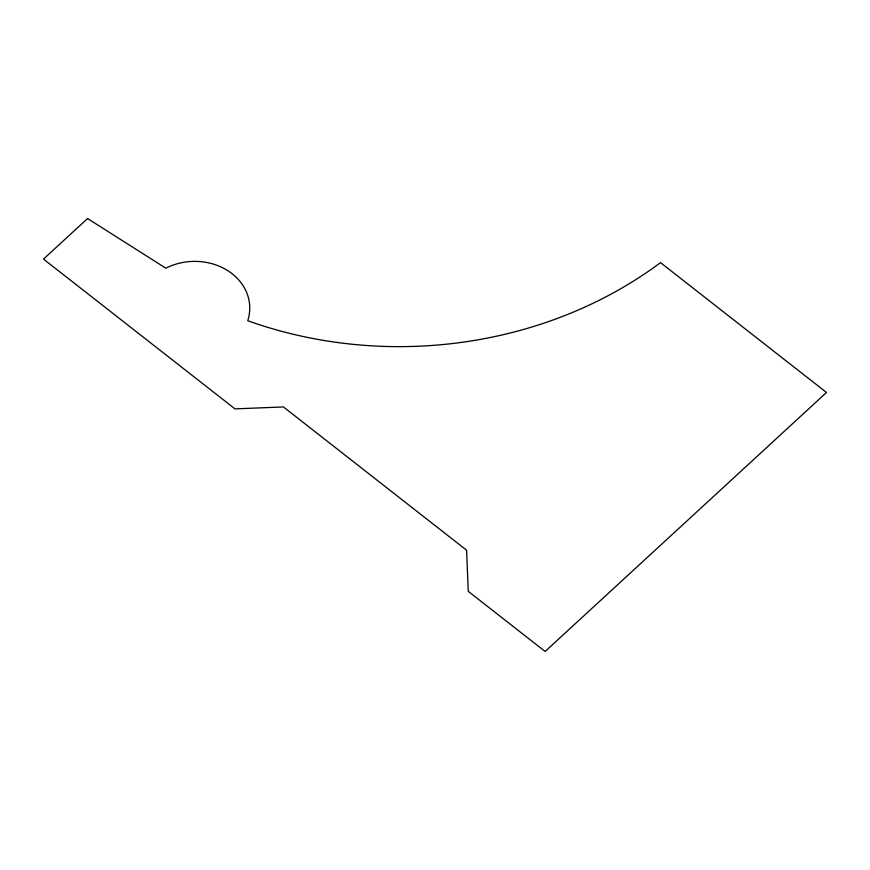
<?xml version="1.0" encoding="UTF-8"?>
<svg xmlns="http://www.w3.org/2000/svg" width="870" height="870" viewBox="0 0 870 870"><rect width="100%" height="100%" fill="white"/><g stroke="black" fill="none" stroke-linecap="round" stroke-linejoin="round"><path stroke-width="1.3" d="M87.565 218.533L43.5 259.097L234.987 408.878L283.424 406.942L466.603 550.221L468.267 591.339L545.131 651.467L826.5 392.479L660.504 262.631A392.12 332.895 -2.2 0 1 247.743 320.726A55.702 47.295 -2.2 0 0 227.983 270.798A55.702 47.295 -2.2 0 0 165.844 268.21L87.565 218.533"/></g></svg>
